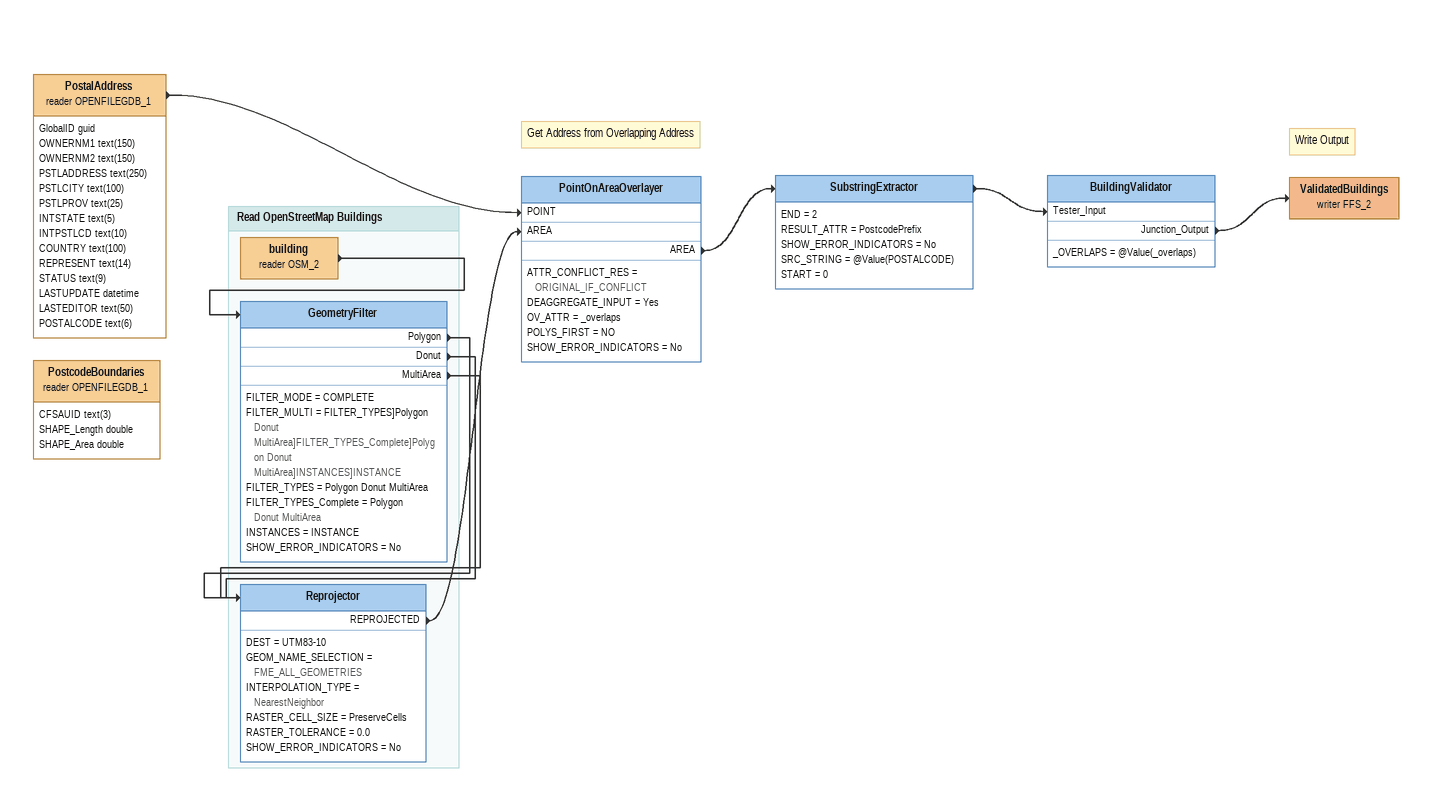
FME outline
PostalAddress (reader OPENFILEGDB_1)
    attributes: GlobalID guid, OWNERNM1 text(150), OWNERNM2 text(150), PSTLADDRESS text(250), PSTLCITY text(100), PSTLPROV text(25), INTSTATE text(5), INTPSTLCD text(10), COUNTRY text(100), REPRESENT text(14), STATUS text(9), LASTUPDATE datetime, LASTEDITOR text(50), POSTALCODE text(6)
    -> PointOnAreaOverlayer [POINT]
PostcodeBoundaries (reader OPENFILEGDB_1)
    attributes: CFSAUID text(3), SHAPE_Length double, SHAPE_Area double
Note: Get Address from Overlapping Address
PointOnAreaOverlayer
    ATTR_CONFLICT_RES = ORIGINAL_IF_CONFLICT
    DEAGGREGATE_INPUT = Yes
    OV_ATTR = _overlaps
    POLYS_FIRST = NO
    SHOW_ERROR_INDICATORS = No
    AREA -> SubstringExtractor
SubstringExtractor
    END = 2
    RESULT_ATTR = PostcodePrefix
    SHOW_ERROR_INDICATORS = No
    SRC_STRING = @Value(POSTALCODE)
    START = 0
    -> BuildingValidator [Tester_Input]
BuildingValidator
    _OVERLAPS = @Value(_overlaps)
    Junction_Output -> ValidatedBuildings (writer FFS_2)
Note: Write Output
ValidatedBuildings (writer FFS_2)

Bookmark: Read OpenStreetMap Buildings
building (reader OSM_2)
    -> GeometryFilter
GeometryFilter
    FILTER_MODE = COMPLETE
    FILTER_MULTI = FILTER_TYPES]Polygon Donut MultiArea]FILTER_TYPES_Complete]Polygon Donut MultiArea]INSTANCES]INSTANCE
    FILTER_TYPES = Polygon Donut MultiArea
    FILTER_TYPES_Complete = Polygon Donut MultiArea
    INSTANCES = INSTANCE
    SHOW_ERROR_INDICATORS = No
    Polygon -> Reprojector
    Donut -> Reprojector
    MultiArea -> Reprojector
Reprojector
    DEST = UTM83-10
    GEOM_NAME_SELECTION = FME_ALL_GEOMETRIES
    INTERPOLATION_TYPE = NearestNeighbor
    RASTER_CELL_SIZE = PreserveCells
    RASTER_TOLERANCE = 0.0
    SHOW_ERROR_INDICATORS = No
    REPROJECTED -> PointOnAreaOverlayer [AREA]
